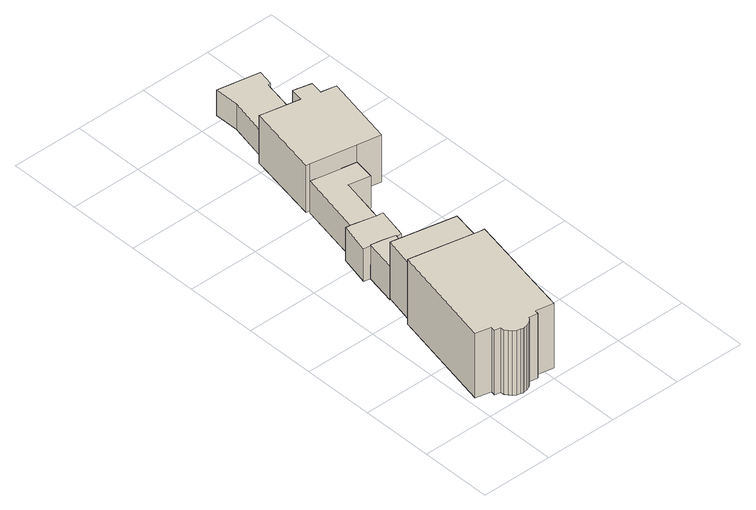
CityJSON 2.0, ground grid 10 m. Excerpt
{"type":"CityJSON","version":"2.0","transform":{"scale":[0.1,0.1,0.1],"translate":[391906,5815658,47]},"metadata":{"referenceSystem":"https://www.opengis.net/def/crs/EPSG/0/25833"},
"CityObjects":{
"building1":{"type":"Building","attributes":{"Gemeindeschluessel":"11000008","BezugspunktDach":"2200","function":"31001_3043","measuredHeight":10.33,"storeysAboveGround":1},"address":[{"country":"Germany","locality":"Berlin","thoroughfareNumber":"122","thoroughfareName":"Columbiadamm"}],"geometry":[{"type":"Solid","lod":"1","boundaries":[[[[0,1,2,3,4,5,6,7,8,9,10,11,12,13,14,15,16,17,18,19,20,21]],[[22,23,24,25,26,27,28,29,30,31,32,33,34,35,36,37,38,39,40,41,42,43]],[[22,43,21,20]],[[23,22,20,19]],[[24,23,19,18]],[[25,24,18,17]],[[26,25,17,16]],[[27,26,16,15]],[[28,27,15,14]],[[29,28,14,13]],[[30,29,13,12]],[[31,30,12,11]],[[32,31,11,10]],[[33,32,10,9]],[[34,33,9,8]],[[35,34,8,7]],[[36,35,7,6]],[[37,36,6,5]],[[38,37,5,4]],[[39,38,4,3]],[[40,39,3,2]],[[41,40,2,1]],[[42,41,1,0]],[[43,42,0,21]]]]}]},
"building2":{"type":"Building","attributes":{"Gemeindeschluessel":"11000008","BezugspunktDach":"2200","function":"31001_3081","measuredHeight":9.07,"storeysAboveGround":1},"address":[{"country":"Germany","locality":"Berlin","thoroughfareNumber":"122 (1)","thoroughfareName":"Columbiadamm"}],"geometry":[{"type":"Solid","lod":"1","boundaries":[[[[44,45,46,47]],[[48,49,24,23]],[[48,23,47,46]],[[49,48,46,45]],[[24,49,45,44]],[[23,24,44,47]]]]}]},
"building3":{"type":"Building","attributes":{"Gemeindeschluessel":"11000008","function":"51009_1610"},"address":[{"country":"Germany","locality":"Berlin"}],"children":["building3-1","building3-2","building3-3"]},
"building3-1":{"type":"BuildingPart","attributes":{"BezugspunktDach":"2200","measuredHeight":5.21,"storeysAboveGround":0},"parents":["building3"],"geometry":[{"type":"MultiSurface","lod":"1","boundaries":[[[50,51,52,53,54,55,56,57]],[[58,59,60,61,62,63,64,65]],[[58,65,57,56]],[[59,58,56,55]],[[60,59,55,54]],[[61,60,54,53]],[[62,61,53,52]],[[63,62,52,51]],[[63,66,67,66,64]],[[64,66,68,50]],[[51,68,67,66,63]],[[69,65,70,64,50,57]]]}]},
"building3-2":{"type":"BuildingPart","attributes":{"BezugspunktDach":"2200","measuredHeight":4.87,"storeysAboveGround":0},"parents":["building3"],"geometry":[{"type":"MultiSurface","lod":"1","boundaries":[[[71,72,73,74,75,76,77]],[[78,65,66,79,80,81,82]],[[78,82,77,76]],[[65,78,76,75]],[[68,50,57,75,74]],[[79,63,51,68,66,74,73]],[[80,79,73,72]],[[81,80,72,71]],[[82,83,84,85,77]],[[66,86,64,50,68]],[[64,65,57,50]],[[66,68,51,63]],[[85,84,83,87]],[[81,71,87,83]]]}]},
"building3-3":{"type":"BuildingPart","attributes":{"BezugspunktDach":"2200","measuredHeight":5.23,"storeysAboveGround":0},"parents":["building3"],"geometry":[{"type":"MultiSurface","lod":"1","boundaries":[[[88,89,90,91,92,93]],[[84,83,81,94,95,96]],[[84,96,93,92]],[[87,85,92,91]],[[71,87,83,91,90]],[[94,81,90,89]],[[95,94,89,88]],[[96,95,88,93]],[[83,84,85,87]],[[81,83,87,71]]]}]},
"building4":{"type":"Building","attributes":{"Gemeindeschluessel":"11000008","BezugspunktDach":"2200","function":"31001_1010","measuredHeight":7.86,"storeysAboveGround":2},"address":[{"country":"Germany","locality":"Berlin","thoroughfareNumber":"122 (2)","thoroughfareName":"Columbiadamm"}],"geometry":[{"type":"Solid","lod":"1","boundaries":[[[[97,98,99,100,101,102,103,104,105,106,107]],[[108,109,110,111,112,113,114,115,116,117,118]],[[108,118,107,106]],[[109,108,106,105]],[[110,109,105,104]],[[111,110,104,103]],[[112,111,103,102]],[[113,112,102,101]],[[114,113,101,100]],[[115,114,100,99]],[[116,115,99,98]],[[117,116,98,97]],[[118,117,97,107]]]]}]},
"building5":{"type":"Building","attributes":{"Gemeindeschluessel":"11000008","BezugspunktDach":"2200","function":"31001_2723","measuredHeight":3.81,"storeysAboveGround":1},"address":[{"country":"Germany","locality":"Berlin","thoroughfareNumber":"122 (3)","thoroughfareName":"Columbiadamm"}],"geometry":[{"type":"Solid","lod":"1","boundaries":[[[[119,120,121,122,123,124,125,126]],[[127,128,129,130,131,132,133,134]],[[127,134,126,125]],[[128,127,125,124]],[[129,128,124,123]],[[130,129,123,122]],[[131,130,122,121]],[[132,131,121,120]],[[133,132,120,119]],[[134,133,119,126]]]]}]}
},
"vertices":[
[29,30,101],[28,24,101],[36,22,101],[37,17,101],[40,13,101],[43,9,101],[47,6,101],[52,5,101],[55,4,101],[57,4,101],[62,5,101],[67,7,101],[70,10,101],[73,14,101],[85,12,101],[86,18,101],[111,13,101],[142,165,101],[135,166,101],[45,184,101],[40,185,101],[8,35,101],[40,185,4],[45,184,4],[135,166,4],[142,165,4],[111,13,4],[86,18,4],[85,12,4],[73,14,4],[70,10,4],[67,7,4],[62,5,4],[57,4,4],[55,4,4],[52,5,4],[47,6,4],[43,9,4],[40,13,4],[37,17,4],[36,22,4],[28,24,4],[29,30,4],[8,35,4],
[135,166,89],[144,214,89],[56,232,89],[45,184,89],[56,232,4],[144,214,4],
[90,314,50],[107,310,50],[121,374,50],[151,368,50],[156,397,50],[110,406,50],[93,409,50],[74,318,50],[93,409,2],[110,406,2],[156,397,2],[151,368,2],[121,374,2],[107,310,2],[90,314,2],[74,318,2],[105,311,2],[105,311,42],[105,311,50],[74,318,23],[80,316,2],
[98,268,51],[106,267,51],[116,309,51],[105,311,51],[74,318,51],[66,319,51],[56,277,51],[66,319,2],[116,309,2],[106,267,2],[98,268,2],[56,277,2],[81,272,2],[65,275,2],[65,275,51],[102,312,2],[81,272,51],
[72,229,53],[88,225,53],[98,268,53],[81,272,53],[65,275,53],[56,232,53],[88,225,2],[72,229,2],[56,232,2],
[93,409,76],[156,397,76],[189,391,76],[210,491,76],[189,495,76],[192,513,76],[167,519,76],[164,501,76],[114,511,76],[108,512,76],[88,410,76],[108,512,5],[114,511,5],[164,501,5],[167,519,5],[192,513,5],[189,495,5],[210,491,5],[189,391,5],[156,397,5],[93,409,5],[88,410,5],
[164,501,45],[167,519,45],[178,573,45],[182,573,45],[187,595,45],[128,606,45],[128,572,45],[114,511,45],[128,572,7],[128,606,7],[187,595,7],[182,573,7],[178,573,7],[167,519,7],[164,501,7],[114,511,7]
]}
